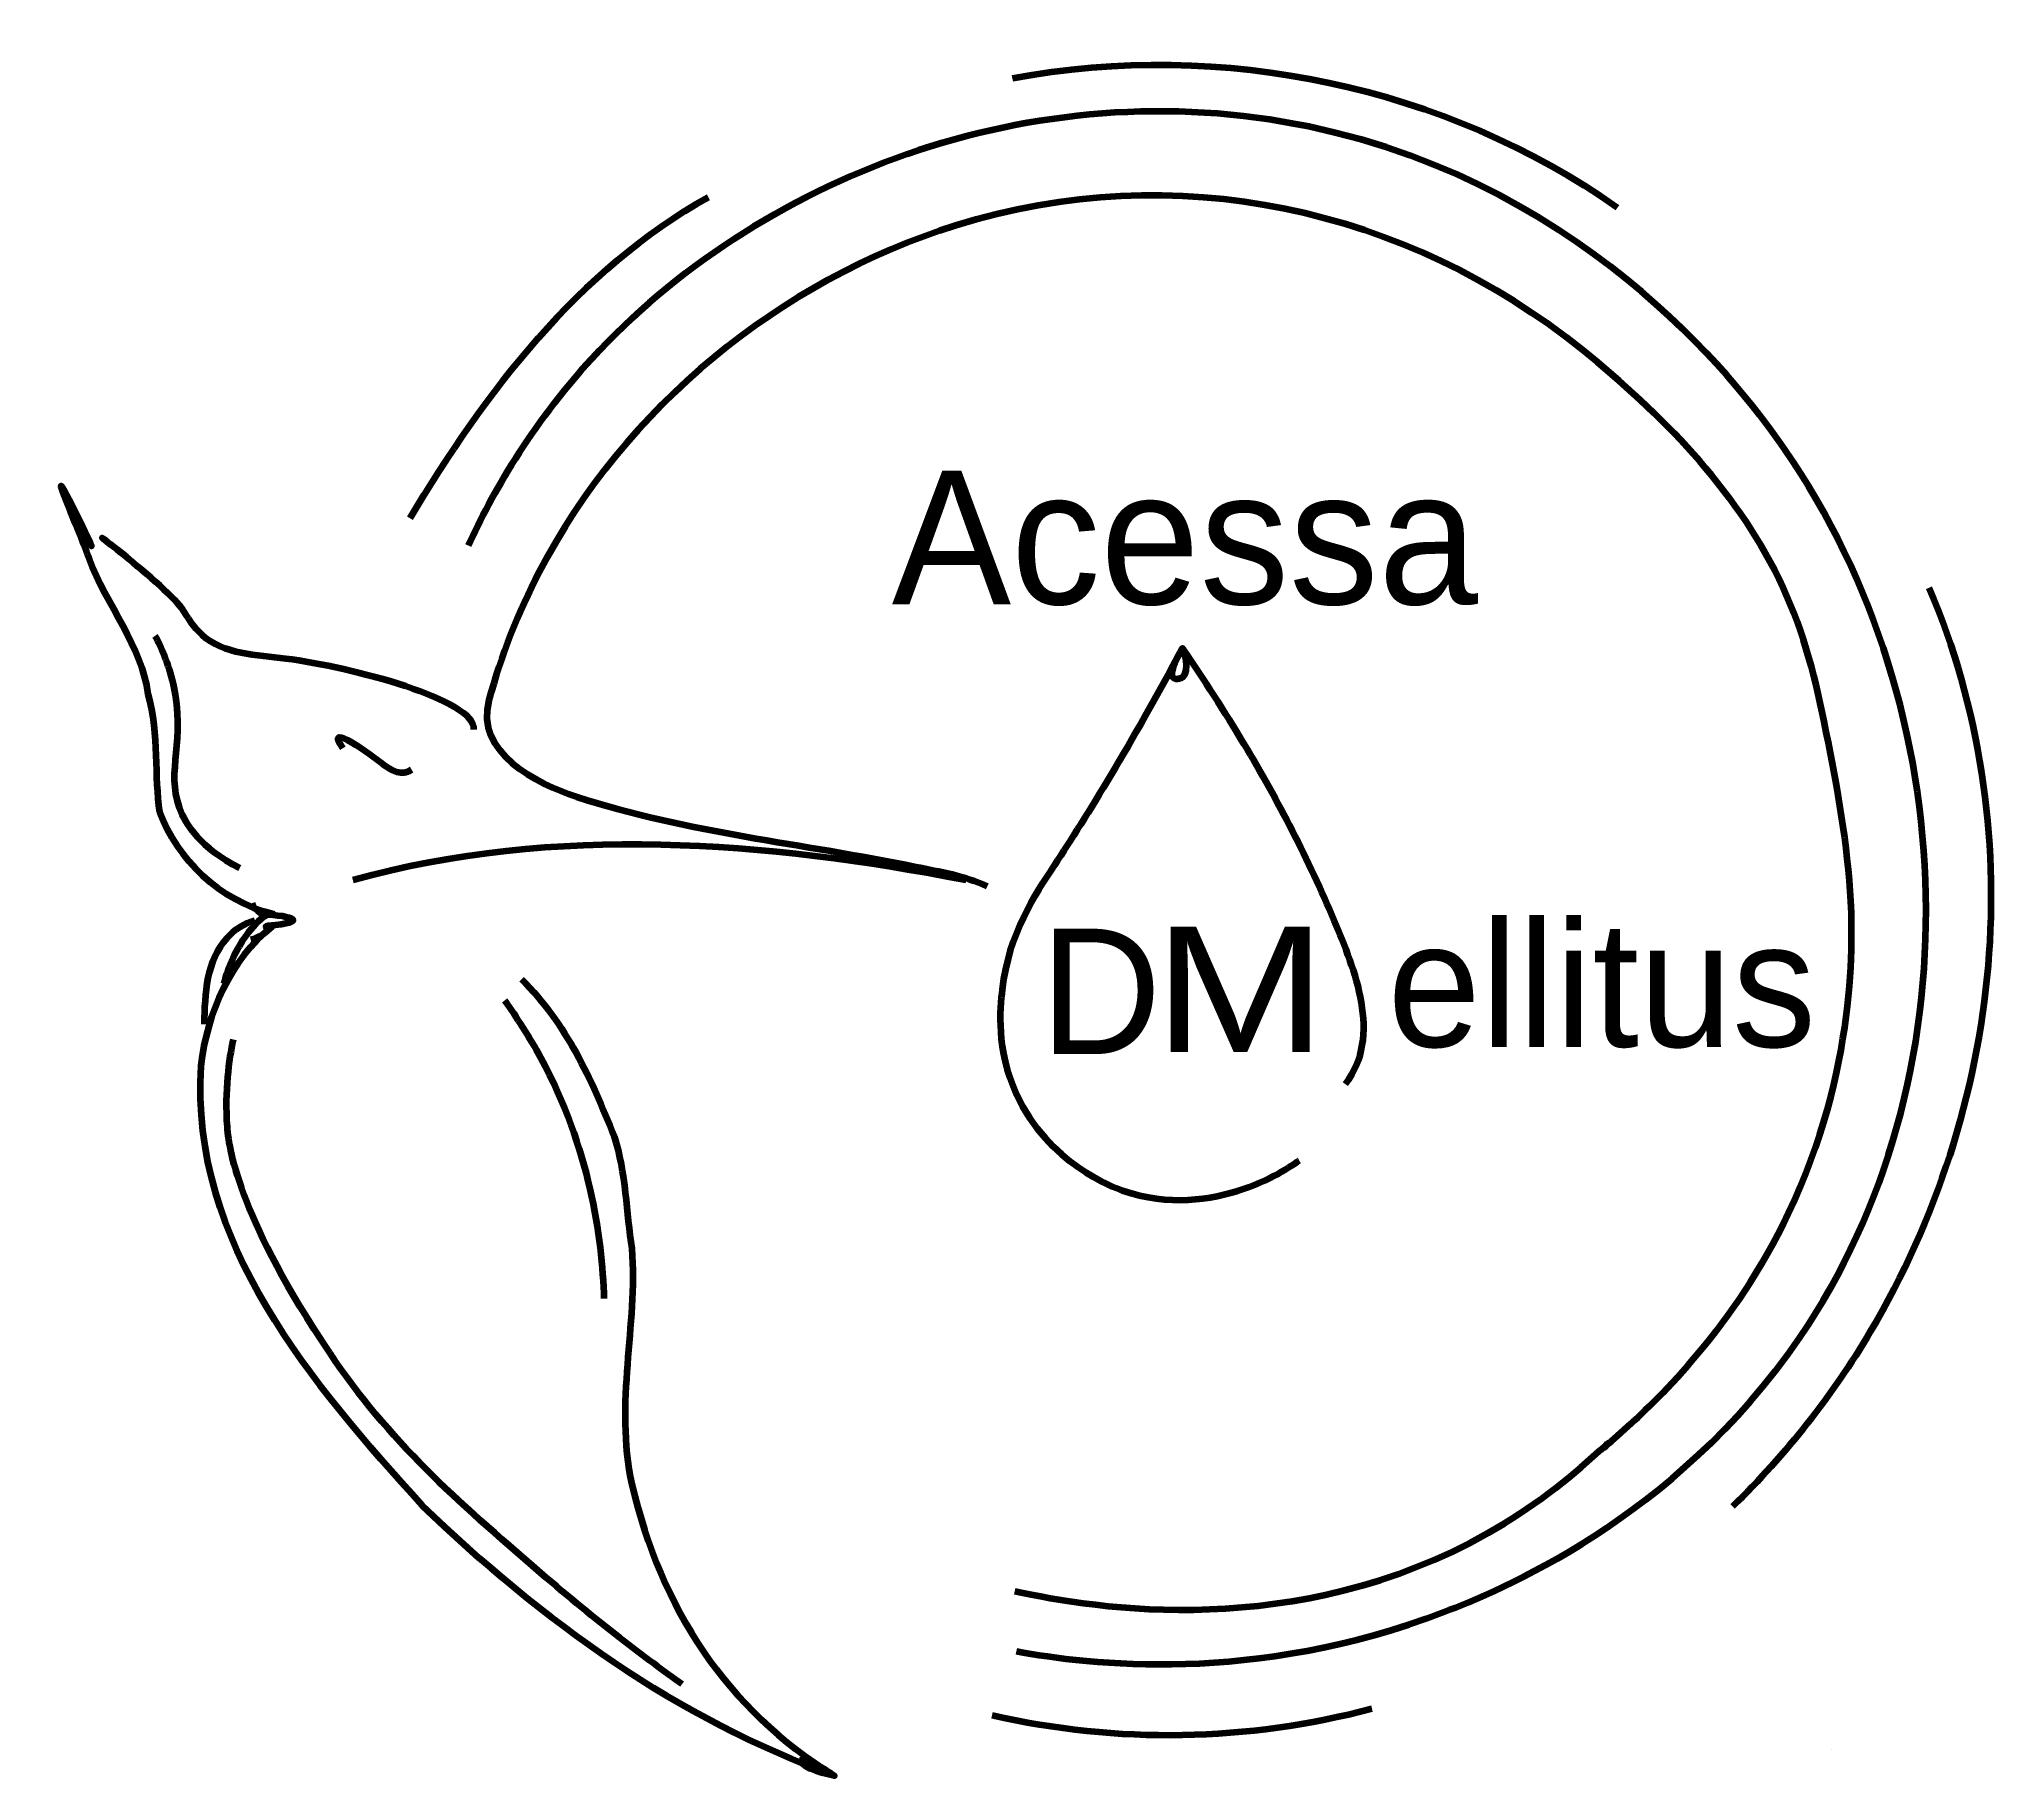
# Model space of a CAD drawing. Header units: millimetres. Extents: x 39 to 157, y -199 to -96.
import ezdxf

# ---------------------------------------------------------------- set-up
doc = ezdxf.new("R2010")
doc.units = ezdxf.units.MM
doc.header["$MEASUREMENT"] = 0
doc.layers.add('Layer 2', color=7, linetype='Continuous')

# ---------------------------------------------------------------- blocks, each defined once
blk = doc.blocks.new('block 2')
at = {"layer": 'Layer 2', "color": 240, "lineweight": 140, "true_color": 0xed212b}
blk.add_open_spline([(117.47, -158.07), (119.7, -155.18), (118.02, -151.22), (116.8, -148.3), (115.27, -144.66), (113.45, -141.15), (111.42, -137.76), (110.25, -135.8), (109.02, -133.89), (107.72, -132.01), (107.56, -132.28), (106.56, -133.94), (107.45, -133.85), (108.23, -133.78), (107.96, -132.38), (107.72, -132.01), (104.62, -137.81), (102, -142.04), (100.07, -144.98), (98.89, -146.78), (97.32, -149.07), (96.94, -152.43), (96.8, -153.58), (96.56, -156.01), (97.78, -158.67), (99.68, -162.82), (103.63, -164.26), (104.14, -164.44), (109.64, -166.34), (114.32, -162.93), (114.71, -162.64)], degree=3, knots=[0, 0, 0, 0, 1, 1, 1, 2, 2, 2, 3, 3, 3, 4, 4, 4, 5, 5, 5, 6, 6, 6, 7, 7, 7, 8, 8, 8, 9, 9, 9, 10, 10, 10, 10], dxfattribs=at)
at = {"layer": 'Layer 2', "color": 240, "true_color": 0xed1c24, "char_height": 7.493, "attachment_point": 7}
for s, insert in [('\\fMyriad Pro|b0|i0|c0|p34;\\W1;D', (99.22, -156.28)), ('\\fMyriad Pro|b0|i0|c0|p34;\\W1.24194;M', (105.99, -156.16))]:
    blk.add_mtext(s, dxfattribs=dict(at, insert=insert))
at = {"layer": 'Layer 2', "color": 142, "true_color": 0x258fce, "insert": (119.99, -155.96), "char_height": 7.493, "attachment_point": 7}
blk.add_mtext('\\fMyriad Pro|b0|i0|c0|p34;\\W1;ellitus', dxfattribs=at)

msp = doc.modelspace()

# ---------------------------------------------------------------- linework, layer by layer
at = {"layer": 'Layer 2', "color": 142, "lineweight": 35, "true_color": 0x258fce}
msp.add_lwpolyline([(52.04, -149.56), (52.04, -149.56)], dxfattribs=at)
at = {"layer": 'Layer 2', "color": 142, "lineweight": 140, "true_color": 0x258fce}
for points in [[(126, -184.92), (126, -184.92)], [(146.55, -197.87), (146.55, -197.87)]]:
    msp.add_lwpolyline(points, dxfattribs=at)
for points in [[(97.55, -97.93), (110.07, -95.6), (123.47, -98.42), (133.72, -105.66)], [(61.53, -124.25), (65.97, -116.77), (71.61, -109.36), (79.38, -105.04)], [(58.12, -145.86), (70.2, -142.52), (82.9, -143.58), (94.79, -145.87)], [(119.04, -195.44), (111.64, -197.4), (103.81, -197.55), (96.35, -195.83)]]:
    msp.add_open_spline(points, degree=3, dxfattribs=at)
at = {"layer": 'Layer 2', "color": 240, "lineweight": 140, "true_color": 0xed212b}
msp.add_open_spline([(97.79, -191.99), (102.03, -192.77), (112, -194.02), (123.37, -189.64), (126.38, -188.49), (137.18, -184.17), (144.63, -173.25), (155.15, -157.83), (154.55, -135.77), (143.73, -120.11), (141.66, -117.12), (132.47, -104.41), (115.27, -100.83), (98.62, -97.38), (82.19, -104.06), (72.39, -114.71), (68.67, -118.76), (66.39, -122.85), (65.01, -125.87)], degree=3, knots=[0, 0, 0, 0, 1, 1, 1, 2, 2, 2, 3, 3, 3, 4, 4, 4, 5, 5, 5, 6, 6, 6, 6], dxfattribs=at)
at = {"layer": 'Layer 2', "color": 142, "lineweight": 140, "true_color": 0x258fce}
for points, knots in [([(132.92, -179.83), (133.27, -179.53), (133.78, -179.09), (134.38, -178.54), (136.16, -176.9), (140.72, -172.63), (143.97, -165.8), (148.04, -157.25), (147.86, -149.45), (147.66, -146.54), (147.42, -143.11), (146.78, -139.76), (146.1, -136.4), (145.5, -133.44), (144.74, -130.6), (143.4, -127.87), (140.7, -122.39), (136.37, -118.01), (131.66, -114.2), (121.15, -105.7), (107.18, -102.65), (94.17, -106.74), (83.61, -110.06), (74.37, -117.61), (69.25, -127.45), (67.98, -129.89), (66.97, -132.46), (66.24, -135.12), (65.38, -138.26), (69.07, -140.1), (71.5, -140.9), (78.08, -143.05), (85.02, -143.69), (91.77, -145.08), (93.22, -145.38), (94.69, -145.61), (96.04, -146.25)], [0, 0, 0, 0, 1, 1, 1, 2, 2, 2, 3, 3, 3, 4, 4, 4, 5, 5, 5, 6, 6, 6, 7, 7, 7, 8, 8, 8, 9, 9, 9, 10, 10, 10, 11, 11, 11, 12, 12, 12, 12]), ([(53.39, -147.94), (50.09, -147.11), (47.62, -144.64), (46.57, -141.82), (46.21, -139.7), (46.57, -137.23), (45.86, -134.76), (45.51, -131.94), (43.39, -129.47), (42.33, -126.65), (41.98, -125.59), (39.35, -119.56), (41.46, -123.8), (43.57, -128.04), (41.8, -124.73), (41.46, -123.8), (41.59, -124.29), (41.74, -124.78), (41.89, -125.27)], [0, 0, 0, 0, 1, 1, 1, 2, 2, 2, 3, 3, 3, 4, 4, 4, 5, 5, 5, 6, 6, 6, 6]), ([(65.35, -136.88), (65.46, -135.13), (58.09, -133.15), (54.09, -132.65), (52.34, -132.43), (50.39, -132.41), (49.09, -131.22), (48.58, -130.76), (48.23, -130.17), (47.85, -129.61), (46.86, -128.15), (40.22, -123.23), (44.56, -126.53)], [0, 0, 0, 0, 1, 1, 1, 2, 2, 2, 3, 3, 3, 4, 4, 4, 4]), ([(152.37, -128.4), (155.4, -135.49), (156.55, -143.31), (155.9, -150.99), (155.24, -158.69), (152.8, -166.23), (148.86, -172.88), (146.59, -176.71), (143.81, -180.24), (140.62, -183.34)], [0, 0, 0, 0, 1, 1, 1, 2, 2, 2, 3, 3, 3, 3]), ([(57.5, -138), (56.3, -136.26), (59.33, -138.47), (59.83, -138.9), (60.34, -139.33), (61.1, -139.68), (61.62, -139.27)], [0, 0, 0, 0, 1, 1, 1, 2, 2, 2, 2]), ([(52.09, -147.26), (52.1, -147.42), (52.21, -147.55), (52.34, -147.65), (52.46, -147.74), (52.57, -147.9), (52.72, -147.91), (54.49, -148), (55.57, -148.4), (53.04, -148.62), (52.74, -148.64), (53.02, -148.79), (52.98, -148.86), (52.91, -149.02), (52.75, -149.12), (52.6, -149.21), (52.41, -149.31), (52.21, -149.39), (52.01, -149.46)], [0, 0, 0, 0, 1, 1, 1, 2, 2, 2, 3, 3, 3, 4, 4, 4, 5, 5, 5, 6, 6, 6, 6]), ([(68.19, -151.81), (70.91, -154.52), (72.32, -157.69), (73.73, -161.22), (74.44, -163.34), (74.44, -165.81), (74.79, -167.92), (75.14, -172.51), (73.73, -177.09), (74.79, -182.03), (76.55, -189.44), (80.43, -195.44), (86.92, -199.44), (86.66, -199.4), (83.83, -197.57), (86.92, -199.44), (86.66, -199.4), (84.85, -199.01), (84.93, -198.53), (85, -198.13), (86.78, -199.35), (86.92, -199.44), (77.53, -196.05), (69.38, -190.16), (62.25, -183.27), (55.74, -176.04), (48.33, -167.57), (49.04, -156.99), (49.39, -153.81), (50.8, -150.64), (53.29, -148.64)], [0, 0, 0, 0, 1, 1, 1, 2, 2, 2, 3, 3, 3, 4, 4, 4, 5, 5, 5, 6, 6, 6, 7, 7, 7, 8, 8, 8, 9, 9, 9, 10, 10, 10, 10]), ([(52.25, -148.29), (51.61, -148.48), (51.02, -148.85), (50.57, -149.35), (49.34, -150.68), (49.24, -152.67), (49.21, -154.49)], [0, 0, 0, 0, 1, 1, 1, 2, 2, 2, 2]), ([(52.96, -147.97), (52.46, -148.27), (52.07, -148.71), (51.74, -149.17), (51.11, -150.04), (50.65, -151.04), (50.39, -152.08)], [0, 0, 0, 0, 1, 1, 1, 2, 2, 2, 2]), ([(97.7, -188.39), (102.46, -189.45), (114.54, -191.4), (126, -184.92), (128.64, -183.42), (130.82, -181.72), (132.62, -180.04), (132.63, -179.98), (132.65, -180.03), (132.69, -179.99), (132.85, -179.85), (133, -179.72), (133.15, -179.58), (133.2, -179.54), (133.26, -179.49), (133.33, -179.49)], [0, 0, 0, 0, 1, 1, 1, 2, 2, 2, 3, 3, 3, 4, 4, 4, 5, 5, 5, 5])]:
    msp.add_open_spline(points, degree=3, knots=knots, dxfattribs=at)
at = {"layer": 'Layer 2', "color": 233, "lineweight": 140, "true_color": 0xed3c8d}
for points, knots in [([(46.27, -131.28), (46.61, -131.92), (47.07, -132.9), (47.35, -134.16), (48.13, -137.54), (46.9, -139.3), (47.72, -141.55), (48.09, -142.59), (48.99, -143.95), (51.32, -145.15)], [0, 0, 0, 0, 1, 1, 1, 2, 2, 2, 3, 3, 3, 3]), ([(67.17, -153.08), (67.91, -154.09), (68.65, -155.23), (69.33, -156.5), (72.26, -161.9), (73, -167.19), (73.12, -170.91)], [0, 0, 0, 0, 1, 1, 1, 2, 2, 2, 2]), ([(77.8, -193.97), (75.72, -192.48), (72.74, -190.25), (69.33, -187.3), (64.27, -182.92), (60.29, -179.48), (56.72, -174.15), (51.49, -166.34), (50.71, -162.22), (50.6, -160.64), (50.45, -158.45), (50.71, -156.63), (50.96, -155.42)], [0, 0, 0, 0, 1, 1, 1, 2, 2, 2, 3, 3, 3, 4, 4, 4, 4])]:
    msp.add_open_spline(points, degree=3, knots=knots, dxfattribs=at)

# ---------------------------------------------------------------- block references
at = {"layer": 'Layer 2'}
msp.add_blockref('block 2', (0, 0), dxfattribs=at)

# ---------------------------------------------------------------- texts
at = {"layer": 'Layer 2', "color": 142, "true_color": 0x258fce, "insert": (90.34, -129.5), "char_height": 7.9925, "attachment_point": 7}
msp.add_mtext('\\fMyriad Pro|b0|i0|c0|p34;\\W1;Acessa', dxfattribs=at)

doc.saveas('drawing.dxf')
